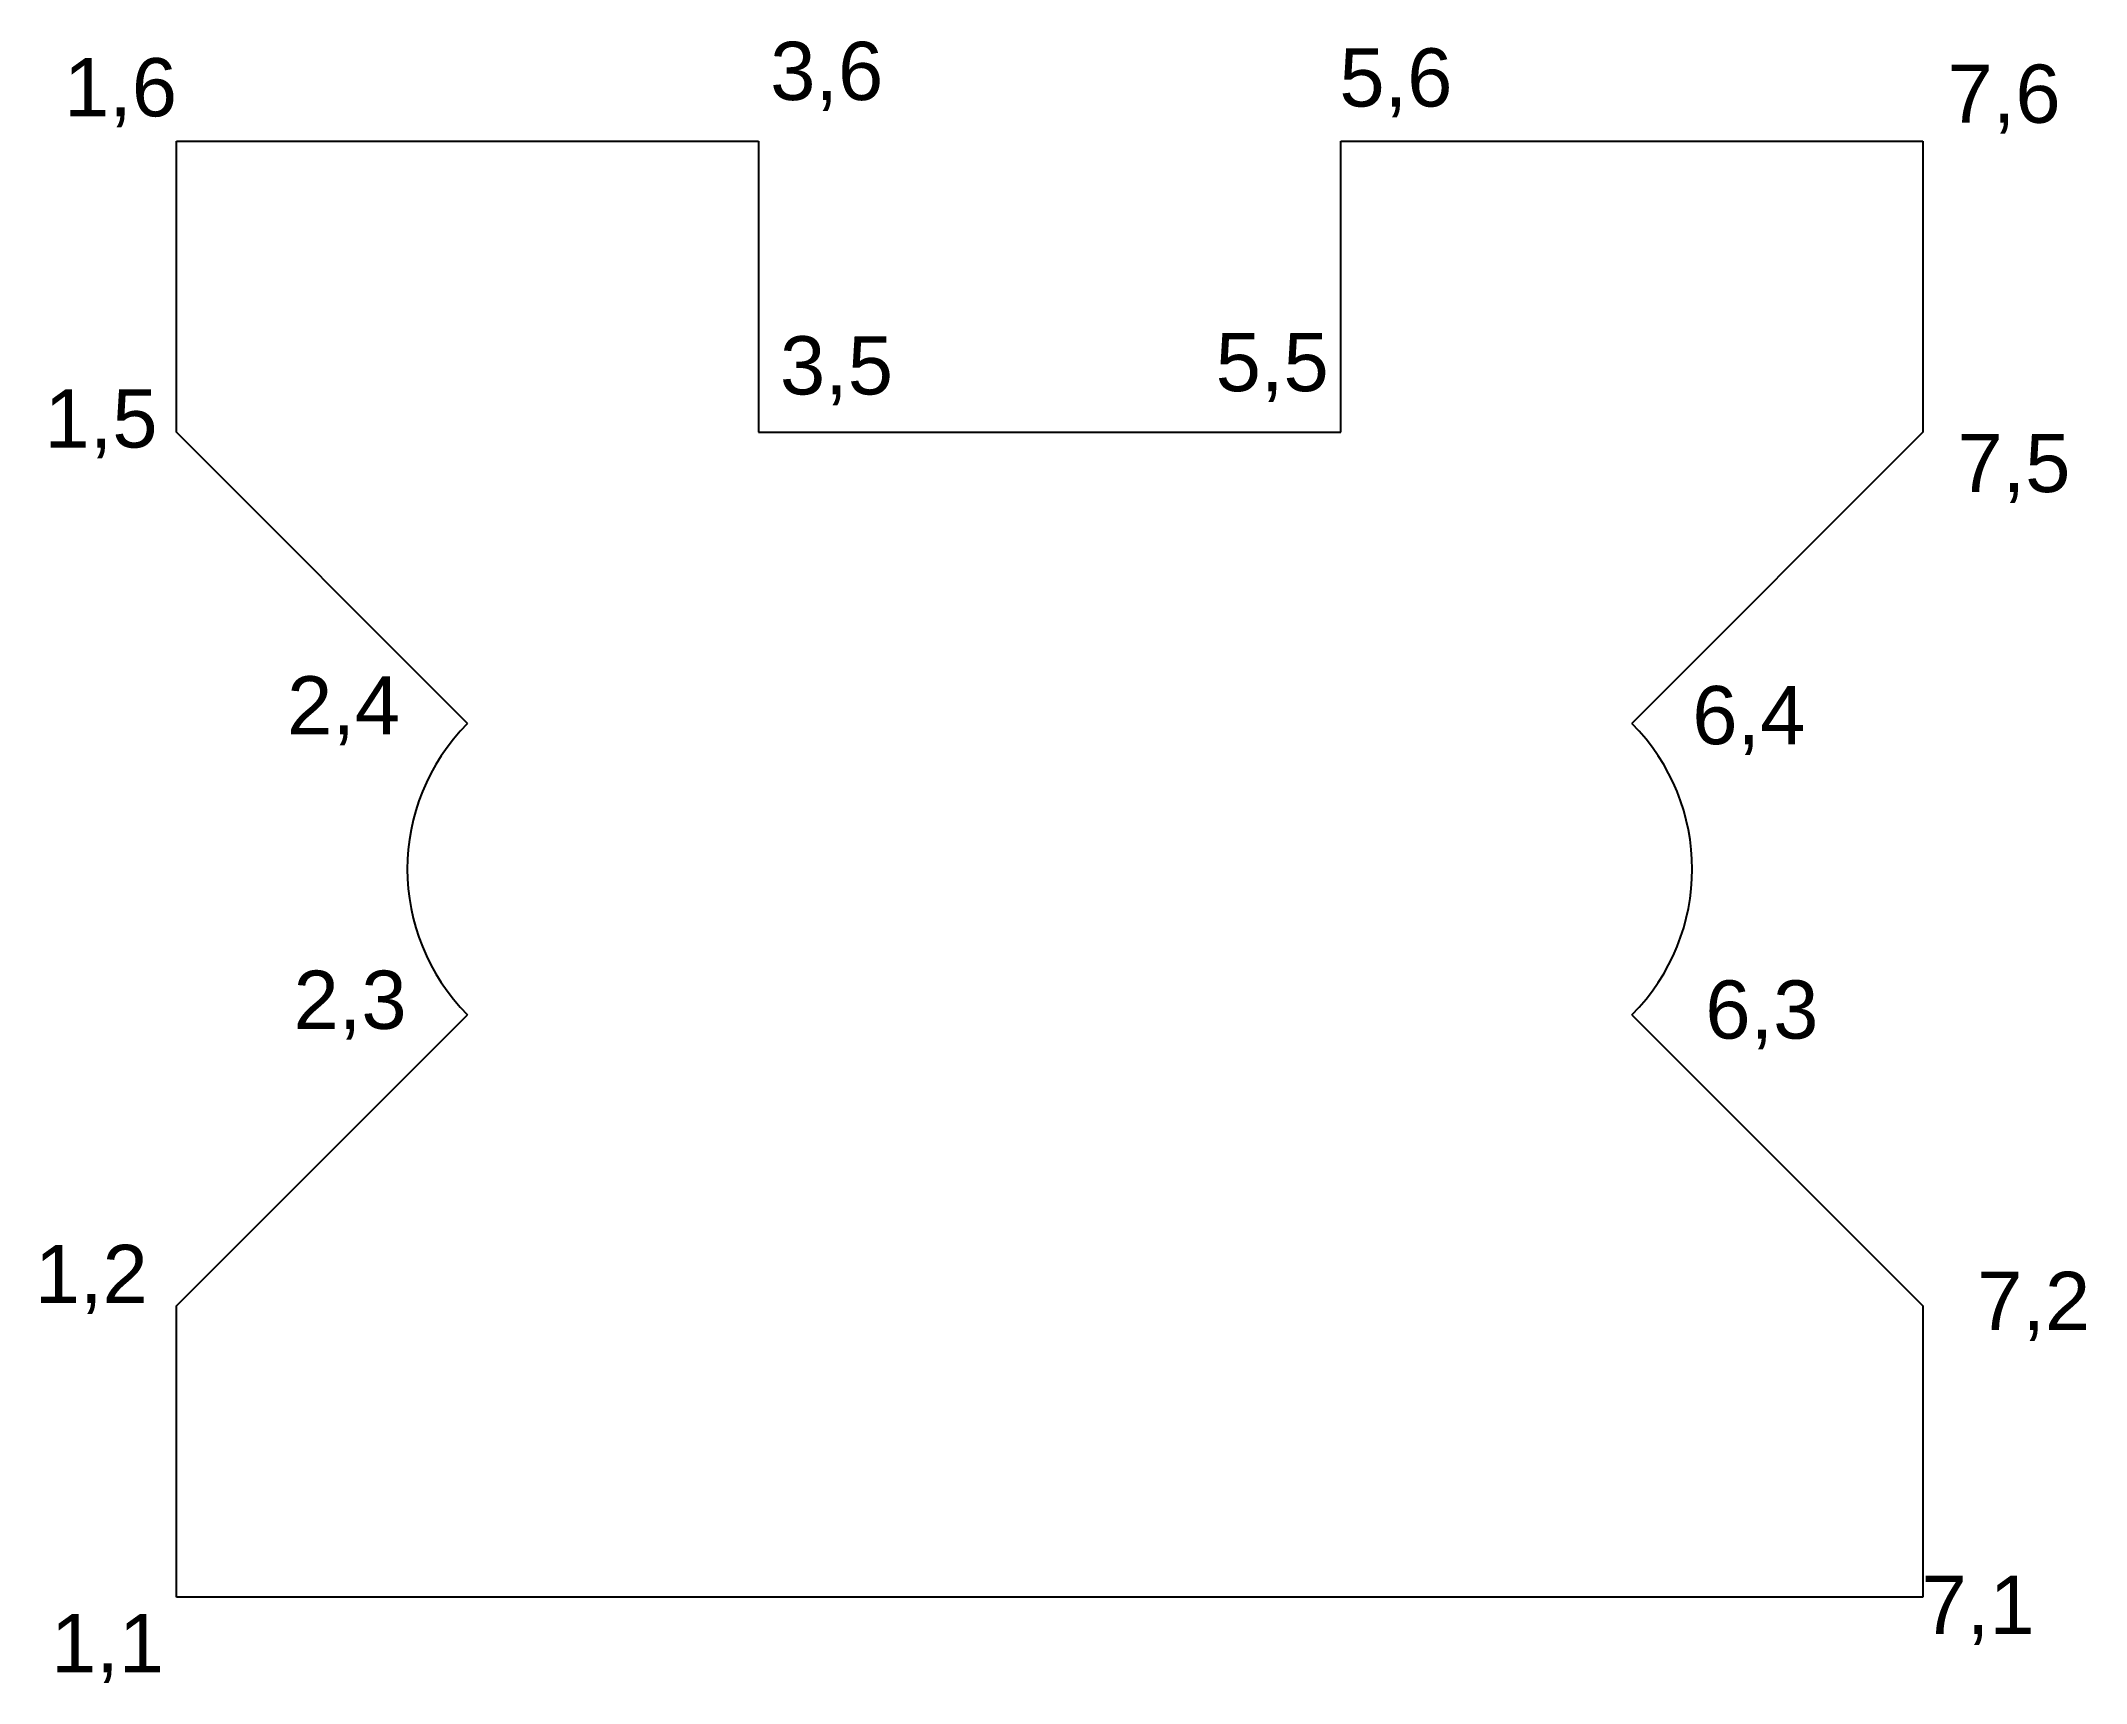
# Model space of a CAD drawing. Header units: millimetres. Extents: x 0.53 to 7.56, y 0.7 to 6.34.
import ezdxf

# ---------------------------------------------------------------- set-up
doc = ezdxf.new("R2010")
doc.units = ezdxf.units.MM
doc.styles.get("Standard").update_dxf_attribs({"font": 'arial.ttf'})

msp = doc.modelspace()

# ---------------------------------------------------------------- linework, layer by layer
for p, q in [((1, 5), (1, 6)), ((1, 6), (3, 6)), ((3, 6), (3, 5)), ((5, 5), (5, 6)), ((5, 6), (7, 6)), ((7, 6), (7, 5)), ((2, 4), (1, 5)), ((3, 5), (5, 5)), ((7, 5), (6, 4)), ((1, 2), (2, 3)), ((6, 3), (7, 2)), ((1, 1), (1, 2)), ((7, 2), (7, 1)), ((7, 1), (1, 1))]:
    msp.add_line(p, q)
for centre, start, end in [((2.5, 3.5), 135, 225), ((5.5, 3.5), 315, 45)]:
    msp.add_arc(centre, 0.7071, start, end)

# ---------------------------------------------------------------- texts
at = {"char_height": 0.2, "attachment_point": 1}
for s, insert in [('3,6', (3.0398, 6.3412)), ('1,6', (0.6137, 6.2851)), ('5,6', (4.9951, 6.3189)), ('7,6', (7.0845, 6.263)), ('5,5', (4.5701, 5.3412)), ('3,5', (3.0733, 5.3301)), ('1,5', (0.5466, 5.1477)), ('7,5', (7.1181, 4.9948)), ('2,4', (1.38, 4.1624)), ('6,4', (6.2075, 4.1289)), ('2,3', (1.4023, 3.1513)), ('6,3', (6.2523, 3.1178)), ('1,2', (0.513, 2.2096)), ('7,2', (7.186, 2.117)), ('7,1', (6.9951, 1.0731)), ('1,1', (0.569, 0.9418))]:
    msp.add_mtext_dynamic_manual_height_columns(s, width=0.693025, gutter_width=12.5, heights=[0], dxfattribs=dict(at, insert=insert))

doc.saveas('drawing.dxf')
